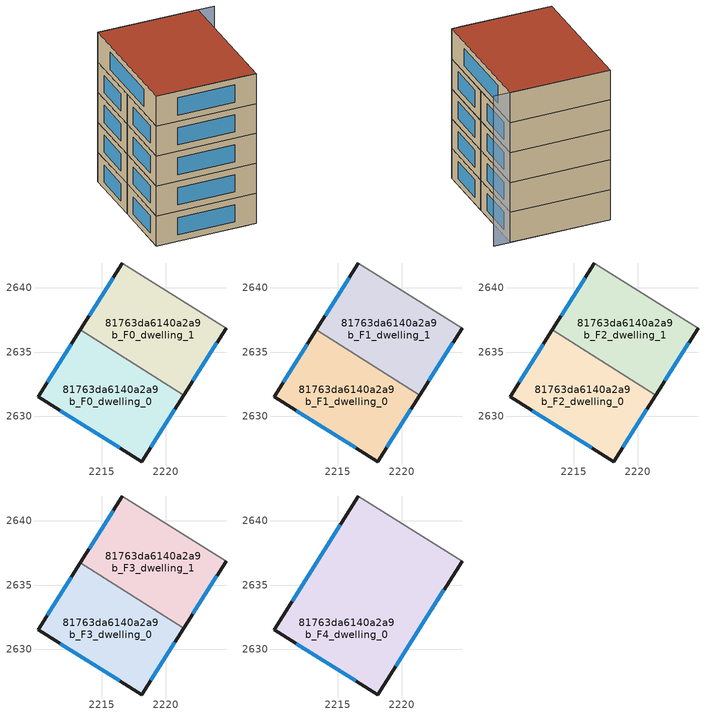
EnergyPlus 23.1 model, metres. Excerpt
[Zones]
81763da6140a2a9b_F0_dwelling_0
 floor ground (EU_floor_Construction): 2221.39,2631.64 2218.11,2626.45 2210.02,2631.51 2213.31,2636.74 z0
 wall outside (EU_wall_Construction): 2213.31,2636.74 2210.02,2631.51 2218.11,2626.45 2221.39,2631.64 z0:3
 wall to 81763da6140a2a9b_F0_dwelling_1 (EU_wall_Construction): 2221.39,2631.64 2213.31,2636.74 z0:3
 window (EU_Window_Construction): 2218.81,2627.56 2220.69,2630.53 / 2211.75,2630.43 2216.38,2627.53 / 2212.6,2635.62 2210.72,2632.63 z0.64:2.36
81763da6140a2a9b_F0_dwelling_1
 floor ground (EU_floor_Construction): 2224.68,2636.85 2221.39,2631.64 2213.31,2636.74 2216.58,2641.93 z0
 wall outside (EU_wall_Construction): 2216.58,2641.93 2213.31,2636.74 / 2221.39,2631.64 2224.68,2636.85 z0:3
 wall adiabatic (EU_wall_Construction): 2224.68,2636.85 2216.58,2641.93 z0:3
 window (EU_Window_Construction): 2215.88,2640.81 2214.01,2637.85 / 2222.1,2632.75 2223.98,2635.73 z0.64:2.36
81763da6140a2a9b_F1_dwelling_0
 floor to 81763da6140a2a9b_F0_dwelling_0 (EU_floor_Construction): 2221.39,2631.64 2218.11,2626.45 2210.01,2631.51 2213.31,2636.74 z3
 wall outside (EU_wall_Construction): 2213.31,2636.74 2210.02,2631.51 2218.11,2626.45 2221.39,2631.64 z3:6
 wall to 81763da6140a2a9b_F1_dwelling_1 (EU_wall_Construction): 2221.39,2631.64 2213.31,2636.74 z3:6
 window (EU_Window_Construction): 2218.81,2627.56 2220.69,2630.53 / 2211.75,2630.43 2216.38,2627.53 / 2212.6,2635.62 2210.72,2632.63 z3.64:5.36
81763da6140a2a9b_F1_dwelling_1
 floor to 81763da6140a2a9b_F0_dwelling_1 (EU_floor_Construction): 2224.68,2636.85 2221.39,2631.64 2213.31,2636.74 2216.58,2641.93 z3
 wall outside (EU_wall_Construction): 2216.58,2641.93 2213.31,2636.74 / 2221.39,2631.64 2224.68,2636.85 z3:6
 wall adiabatic (EU_wall_Construction): 2224.68,2636.85 2216.58,2641.93 z3:6
 window (EU_Window_Construction): 2215.88,2640.81 2214.01,2637.85 / 2222.1,2632.75 2223.98,2635.73 z3.64:5.36
81763da6140a2a9b_F2_dwelling_0
 floor to 81763da6140a2a9b_F1_dwelling_0 (EU_floor_Construction): 2221.39,2631.64 2218.11,2626.45 2210.01,2631.51 2213.31,2636.74 z6
 wall outside (EU_wall_Construction): 2213.31,2636.74 2210.02,2631.51 2218.11,2626.45 2221.39,2631.64 z6:9
 wall to 81763da6140a2a9b_F2_dwelling_1 (EU_wall_Construction): 2221.39,2631.64 2213.31,2636.74 z6:9
 window (EU_Window_Construction): 2218.81,2627.56 2220.69,2630.53 / 2211.75,2630.43 2216.38,2627.53 / 2212.6,2635.62 2210.72,2632.63 z6.64:8.36
81763da6140a2a9b_F2_dwelling_1
 floor to 81763da6140a2a9b_F1_dwelling_1 (EU_floor_Construction): 2224.68,2636.85 2221.39,2631.64 2213.31,2636.74 2216.58,2641.93 z6
 wall outside (EU_wall_Construction): 2216.58,2641.93 2213.31,2636.74 / 2221.39,2631.64 2224.68,2636.85 z6:9
 wall adiabatic (EU_wall_Construction): 2224.68,2636.85 2216.58,2641.93 z6:9
 window (EU_Window_Construction): 2215.88,2640.81 2214.01,2637.85 / 2222.1,2632.75 2223.98,2635.73 z6.64:8.36
81763da6140a2a9b_F3_dwelling_0
 floor to 81763da6140a2a9b_F2_dwelling_0 (EU_floor_Construction): 2221.39,2631.64 2218.11,2626.45 2210.01,2631.51 2213.31,2636.74 z9
 wall outside (EU_wall_Construction): 2213.31,2636.74 2210.02,2631.51 2218.11,2626.45 2221.39,2631.64 z9:12
 wall to 81763da6140a2a9b_F3_dwelling_1 (EU_wall_Construction): 2221.39,2631.64 2213.31,2636.74 z9:12
 window (EU_Window_Construction): 2218.81,2627.56 2220.69,2630.53 / 2211.75,2630.43 2216.38,2627.53 / 2212.6,2635.62 2210.72,2632.63 z9.64:11.36
81763da6140a2a9b_F3_dwelling_1
 floor to 81763da6140a2a9b_F2_dwelling_1 (EU_floor_Construction): 2224.68,2636.85 2221.39,2631.64 2213.31,2636.74 2216.58,2641.93 z9
 wall outside (EU_wall_Construction): 2216.58,2641.93 2213.31,2636.74 / 2221.39,2631.64 2224.68,2636.85 z9:12
 wall adiabatic (EU_wall_Construction): 2224.68,2636.85 2216.58,2641.93 z9:12
 window (EU_Window_Construction): 2215.88,2640.81 2214.01,2637.85 / 2222.1,2632.75 2223.98,2635.73 z9.64:11.36
81763da6140a2a9b_F4_dwelling_0
 floor to 81763da6140a2a9b_F3_dwelling_0 (EU_floor_Construction): 2221.39,2631.64 2218.11,2626.45 2210.01,2631.51 2213.31,2636.73 z12
 floor to 81763da6140a2a9b_F3_dwelling_1 (EU_floor_Construction): 2224.68,2636.85 2221.39,2631.64 2213.31,2636.73 2216.58,2641.93 z12
 wall outside (EU_wall_Construction): 2216.58,2641.93 2210.02,2631.51 2218.11,2626.45 2224.68,2636.85 z12:15
 wall adiabatic (EU_wall_Construction): 2224.68,2636.85 2216.58,2641.93 z12:15
 window (EU_Window_Construction): 2215.17,2639.7 2211.42,2633.75 / 2219.52,2628.67 2223.28,2634.62 / 2211.75,2630.43 2216.38,2627.53 z12.64:14.36
 roof outside (EU_roof_Construction): 2218.11,2626.45 2224.68,2636.85 2216.58,2641.93 2210.02,2631.51 z15
shading: 2210.03,2631.54 2217.47,2626.85 / 2226.01,2635.98 2216.58,2641.93 z0:15
[Building]
EU S2 Campaign: North Axis=0; Terrain=City; Solar Distribution=FullExterior
[Site:Location]
Yerevan-Zvartnots.Intl.AP: Latitude=40.15; Longitude=44.383; Time Zone=4; Elevation=854
[SizingPeriod:WeatherFileDays]
AnnualSizingPeriod: Begin Month=1; Begin Day of Month=1; End Month=12; End Day of Month=31; Day of Week for Start Day=Monday; Use Weather File Daylight Saving Period=No; Use Weather File Rain and Snow Indicators=No
[MATERIAL]
EU_InternalMass_Material: Roughness=MediumRough; Thickness=0.1; Conductivity=1; Density=1800; Specific Heat=900; Thermal Absorptance=0.9; Solar Absorptance=0.7; Visible Absorptance=0.7
[MATERIAL:NOMASS] Roughness=MediumRough; Thermal Absorptance=0.9; Solar Absorptance=0.7; Visible Absorptance=0.7
Name | Thermal Resistance
EU_wall_NoMass | 1.05043
EU_roof_NoMass | 1.45357
EU_floor_NoMass | 0.478065
[WINDOWMATERIAL:SIMPLEGLAZINGSYSTEM]
EU_Window_SimpleGlazing: UFactor=2.5566; Solar Heat Gain Coefficient=0.75; Visible Transmittance=0.75
[CONSTRUCTION]
EU_wall_Construction: EU_wall_NoMass
EU_roof_Construction: EU_roof_NoMass
EU_floor_Construction: EU_floor_NoMass
EU_Window_Construction: EU_Window_SimpleGlazing
EU_InternalMass_Construction: EU_InternalMass_Material
[ZONE] Type=1; Multiplier=1; Ceiling Height=autocalculate; Floor Area=autocalculate; Part of Total Floor Area=Yes
Name | Volume
81763da6140a2a9b_F0_dwelling_0; 81763da6140a2a9b_F1_dwelling_0; 81763da6140a2a9b_F2_dwelling_0; 81763da6140a2a9b_F3_dwelling_0 | 176.451
81763da6140a2a9b_F4_dwelling_0 | 352.873
81763da6140a2a9b_F0_dwelling_1; 81763da6140a2a9b_F1_dwelling_1; 81763da6140a2a9b_F2_dwelling_1; 81763da6140a2a9b_F3_dwelling_1 | 176.428
[INTERNALMASS] Construction=EU_InternalMass_Construction
Name | Zone or ZoneList | Surface Area
81763da6140a2a9b_F0_dwelling_0_EU_InternalMass | 81763da6140a2a9b_F0_dwelling_0 | 58.8169
81763da6140a2a9b_F0_dwelling_1_EU_InternalMass | 81763da6140a2a9b_F0_dwelling_1 | 58.8092
81763da6140a2a9b_F1_dwelling_0_EU_InternalMass | 81763da6140a2a9b_F1_dwelling_0 | 58.8169
81763da6140a2a9b_F1_dwelling_1_EU_InternalMass | 81763da6140a2a9b_F1_dwelling_1 | 58.8092
81763da6140a2a9b_F2_dwelling_0_EU_InternalMass | 81763da6140a2a9b_F2_dwelling_0 | 58.8169
81763da6140a2a9b_F2_dwelling_1_EU_InternalMass | 81763da6140a2a9b_F2_dwelling_1 | 58.8092
81763da6140a2a9b_F3_dwelling_0_EU_InternalMass | 81763da6140a2a9b_F3_dwelling_0 | 58.8169
81763da6140a2a9b_F3_dwelling_1_EU_InternalMass | 81763da6140a2a9b_F3_dwelling_1 | 58.8092
81763da6140a2a9b_F4_dwelling_0_EU_InternalMass | 81763da6140a2a9b_F4_dwelling_0 | 117.627
[OTHEREQUIPMENT] Fuel Type=Electricity; Design Level Calculation Method=Watts/Area; Power per Zone Floor Area=1; Fraction Latent=0; Fraction Radiant=0; Fraction Lost=0; Carbon Dioxide Generation Rate=0; EndUse Subcategory=EU_Step8_InternalGains
Name | Zone or ZoneList or Space or SpaceList | Schedule
EU_Step8_InternalGain_81763da6140a2a9b_F0_dwelling_0_f000 | 81763da6140a2a9b_F0_dwelling_0 | EU_Step8_GainSchedule_81763da6140a2a9b_F0_dwelling_0_f000
EU_Step8_InternalGain_81763da6140a2a9b_F0_dwelling_1_f000 | 81763da6140a2a9b_F0_dwelling_1 | EU_Step8_GainSchedule_81763da6140a2a9b_F0_dwelling_1_f000
EU_Step8_InternalGain_81763da6140a2a9b_F1_dwelling_0_f000 | 81763da6140a2a9b_F1_dwelling_0 | EU_Step8_GainSchedule_81763da6140a2a9b_F1_dwelling_0_f000
EU_Step8_InternalGain_81763da6140a2a9b_F1_dwelling_1_f000 | 81763da6140a2a9b_F1_dwelling_1 | EU_Step8_GainSchedule_81763da6140a2a9b_F1_dwelling_1_f000
EU_Step8_InternalGain_81763da6140a2a9b_F2_dwelling_0_f000 | 81763da6140a2a9b_F2_dwelling_0 | EU_Step8_GainSchedule_81763da6140a2a9b_F2_dwelling_0_f000
EU_Step8_InternalGain_81763da6140a2a9b_F2_dwelling_1_f000 | 81763da6140a2a9b_F2_dwelling_1 | EU_Step8_GainSchedule_81763da6140a2a9b_F2_dwelling_1_f000
EU_Step8_InternalGain_81763da6140a2a9b_F3_dwelling_0_f000 | 81763da6140a2a9b_F3_dwelling_0 | EU_Step8_GainSchedule_81763da6140a2a9b_F3_dwelling_0_f000
EU_Step8_InternalGain_81763da6140a2a9b_F3_dwelling_1_f000 | 81763da6140a2a9b_F3_dwelling_1 | EU_Step8_GainSchedule_81763da6140a2a9b_F3_dwelling_1_f000
EU_Step8_InternalGain_81763da6140a2a9b_F4_dwelling_0_f000 | 81763da6140a2a9b_F4_dwelling_0 | EU_Step8_GainSchedule_81763da6140a2a9b_F4_dwelling_0_f000
[ZONEVENTILATION:DESIGNFLOWRATE] Schedule=EU_AlwaysOn; Design Flow Rate Calculation Method=AirChanges/Hour; Air Changes per Hour=0.557805; Ventilation Type=Natural; Fan Pressure Rise=0; Fan Total Efficiency=1; Constant Term Coefficient=1; Temperature Term Coefficient=0; Velocity Term Coefficient=0; Velocity Squared Term Coefficient=0; Minimum Indoor Temperature=-100; Maximum Indoor Temperature=100; Delta Temperature=-100; Minimum Outdoor Temperature=-100; Maximum Outdoor Temperature=100; Maximum Wind Speed=40
Name | Zone or ZoneList or Space or SpaceList
EU_ConstantAir_81763da6140a2a9b_F0_dwelling_0 | 81763da6140a2a9b_F0_dwelling_0
EU_ConstantAir_81763da6140a2a9b_F0_dwelling_1 | 81763da6140a2a9b_F0_dwelling_1
EU_ConstantAir_81763da6140a2a9b_F1_dwelling_0 | 81763da6140a2a9b_F1_dwelling_0
EU_ConstantAir_81763da6140a2a9b_F1_dwelling_1 | 81763da6140a2a9b_F1_dwelling_1
EU_ConstantAir_81763da6140a2a9b_F2_dwelling_0 | 81763da6140a2a9b_F2_dwelling_0
EU_ConstantAir_81763da6140a2a9b_F2_dwelling_1 | 81763da6140a2a9b_F2_dwelling_1
EU_ConstantAir_81763da6140a2a9b_F3_dwelling_0 | 81763da6140a2a9b_F3_dwelling_0
EU_ConstantAir_81763da6140a2a9b_F3_dwelling_1 | 81763da6140a2a9b_F3_dwelling_1
EU_ConstantAir_81763da6140a2a9b_F4_dwelling_0 | 81763da6140a2a9b_F4_dwelling_0
[HVACTEMPLATE:THERMOSTAT] Constant Heating Setpoint=20; Constant Cooling Setpoint=50
EU_HeatOnly_81763da6140a2a9b_F0_dwelling_0; EU_HeatOnly_81763da6140a2a9b_F0_dwelling_1; EU_HeatOnly_81763da6140a2a9b_F1_dwelling_0; EU_HeatOnly_81763da6140a2a9b_F1_dwelling_1; EU_HeatOnly_81763da6140a2a9b_F2_dwelling_0; EU_HeatOnly_81763da6140a2a9b_F2_dwelling_1; EU_HeatOnly_81763da6140a2a9b_F3_dwelling_0; EU_HeatOnly_81763da6140a2a9b_F3_dwelling_1; EU_HeatOnly_81763da6140a2a9b_F4_dwelling_0
[HVACTEMPLATE:ZONE:IDEALLOADSAIRSYSTEM] System Availability Schedule=EU_AlwaysOn; Maximum Heating Supply Air Temperature=50; Minimum Cooling Supply Air Temperature=13; Maximum Heating Supply Air Humidity Ratio=0.0156; Minimum Cooling Supply Air Humidity Ratio=0.0077; Heating Limit=NoLimit; Cooling Limit=NoLimit; Heating Availability Schedule=EU_AlwaysOn; Cooling Availability Schedule=EU_CoolingOff; Dehumidification Control Type=ConstantSensibleHeatRatio; Cooling Sensible Heat Ratio=0.7; Dehumidification Setpoint=60; Humidification Control Type=None; Humidification Setpoint=30; Outdoor Air Method=None; Outdoor Air Flow Rate per Person=0.00944; Outdoor Air Flow Rate per Zone Floor Area=0; Outdoor Air Flow Rate per Zone=0; Demand Controlled Ventilation Type=None; Outdoor Air Economizer Type=NoEconomizer; Heat Recovery Type=None; Sensible Heat Recovery Effectiveness=0.7; Latent Heat Recovery Effectiveness=0.65
Name | Template Thermostat
81763da6140a2a9b_F0_dwelling_0 | EU_HeatOnly_81763da6140a2a9b_F0_dwelling_0
81763da6140a2a9b_F0_dwelling_1 | EU_HeatOnly_81763da6140a2a9b_F0_dwelling_1
81763da6140a2a9b_F1_dwelling_0 | EU_HeatOnly_81763da6140a2a9b_F1_dwelling_0
81763da6140a2a9b_F1_dwelling_1 | EU_HeatOnly_81763da6140a2a9b_F1_dwelling_1
81763da6140a2a9b_F2_dwelling_0 | EU_HeatOnly_81763da6140a2a9b_F2_dwelling_0
81763da6140a2a9b_F2_dwelling_1 | EU_HeatOnly_81763da6140a2a9b_F2_dwelling_1
81763da6140a2a9b_F3_dwelling_0 | EU_HeatOnly_81763da6140a2a9b_F3_dwelling_0
81763da6140a2a9b_F3_dwelling_1 | EU_HeatOnly_81763da6140a2a9b_F3_dwelling_1
81763da6140a2a9b_F4_dwelling_0 | EU_HeatOnly_81763da6140a2a9b_F4_dwelling_0
[SIZING:ZONE] Zone Cooling Design Supply Air Temperature Input Method=SupplyAirTemperature; Zone Cooling Design Supply Air Temperature=13; Zone Heating Design Supply Air Temperature Input Method=SupplyAirTemperature; Zone Heating Design Supply Air Temperature=50; Zone Cooling Design Supply Air Humidity Ratio=0.008; Zone Heating Design Supply Air Humidity Ratio=0.008; Cooling Design Air Flow Method=DesignDay; Cooling Design Air Flow Rate=0; Cooling Minimum Air Flow per Zone Floor Area=0.000762; Cooling Minimum Air Flow=0; Cooling Minimum Air Flow Fraction=0.2; Heating Design Air Flow Method=DesignDay; Heating Design Air Flow Rate=0; Heating Maximum Air Flow per Zone Floor Area=0.002032; Heating Maximum Air Flow=0.141576; Heating Maximum Air Flow Fraction=0.3; Account for Dedicated Outdoor Air System=No; Dedicated Outdoor Air System Control Strategy=NeutralSupplyAir; Dedicated Outdoor Air Low Setpoint Temperature for Design=autosize; Dedicated Outdoor Air High Setpoint Temperature for Design=autosize; Zone Load Sizing Method=Sensible Load Only No Latent Load; Zone Latent Cooling Design Supply Air Humidity Ratio Input Method=HumidityRatioDifference; Zone Cooling Design Supply Air Humidity Ratio Difference=0.005; Zone Latent Heating Design Supply Air Humidity Ratio Input Method=HumidityRatioDifference; Zone Humidification Design Supply Air Humidity Ratio Difference=0.005
81763da6140a2a9b_F0_dwelling_0; 81763da6140a2a9b_F0_dwelling_1; 81763da6140a2a9b_F1_dwelling_0; 81763da6140a2a9b_F1_dwelling_1; 81763da6140a2a9b_F2_dwelling_0; 81763da6140a2a9b_F2_dwelling_1; 81763da6140a2a9b_F3_dwelling_0; 81763da6140a2a9b_F3_dwelling_1; 81763da6140a2a9b_F4_dwelling_0
[SCHEDULE:CONSTANT]
Name | Hourly Value
EU_AlwaysOn | 1
EU_CoolingOff | 0
[SCHEDULE:FILE] Column Number=1; Rows to Skip at Top=0; Number of Hours of Data=8760; Column Separator=Comma; Interpolate to Timestep=No; Minutes per Item=60; Adjust Schedule for Daylight Savings=Yes
Name | File
EU_Step8_GainSchedule_81763da6140a2a9b_F0_dwelling_0_f000 | ../../schedules/81763da6140a2a9b/81763da6140a2a9b_F0_dwelling_0_f000_gain.csv
EU_Step8_GainSchedule_81763da6140a2a9b_F0_dwelling_1_f000 | ../../schedules/81763da6140a2a9b/81763da6140a2a9b_F0_dwelling_1_f000_gain.csv
EU_Step8_GainSchedule_81763da6140a2a9b_F1_dwelling_0_f000 | ../../schedules/81763da6140a2a9b/81763da6140a2a9b_F1_dwelling_0_f000_gain.csv
EU_Step8_GainSchedule_81763da6140a2a9b_F1_dwelling_1_f000 | ../../schedules/81763da6140a2a9b/81763da6140a2a9b_F1_dwelling_1_f000_gain.csv
EU_Step8_GainSchedule_81763da6140a2a9b_F2_dwelling_0_f000 | ../../schedules/81763da6140a2a9b/81763da6140a2a9b_F2_dwelling_0_f000_gain.csv
EU_Step8_GainSchedule_81763da6140a2a9b_F2_dwelling_1_f000 | ../../schedules/81763da6140a2a9b/81763da6140a2a9b_F2_dwelling_1_f000_gain.csv
EU_Step8_GainSchedule_81763da6140a2a9b_F3_dwelling_0_f000 | ../../schedules/81763da6140a2a9b/81763da6140a2a9b_F3_dwelling_0_f000_gain.csv
EU_Step8_GainSchedule_81763da6140a2a9b_F3_dwelling_1_f000 | ../../schedules/81763da6140a2a9b/81763da6140a2a9b_F3_dwelling_1_f000_gain.csv
EU_Step8_GainSchedule_81763da6140a2a9b_F4_dwelling_0_f000 | ../../schedules/81763da6140a2a9b/81763da6140a2a9b_F4_dwelling_0_f000_gain.csv
